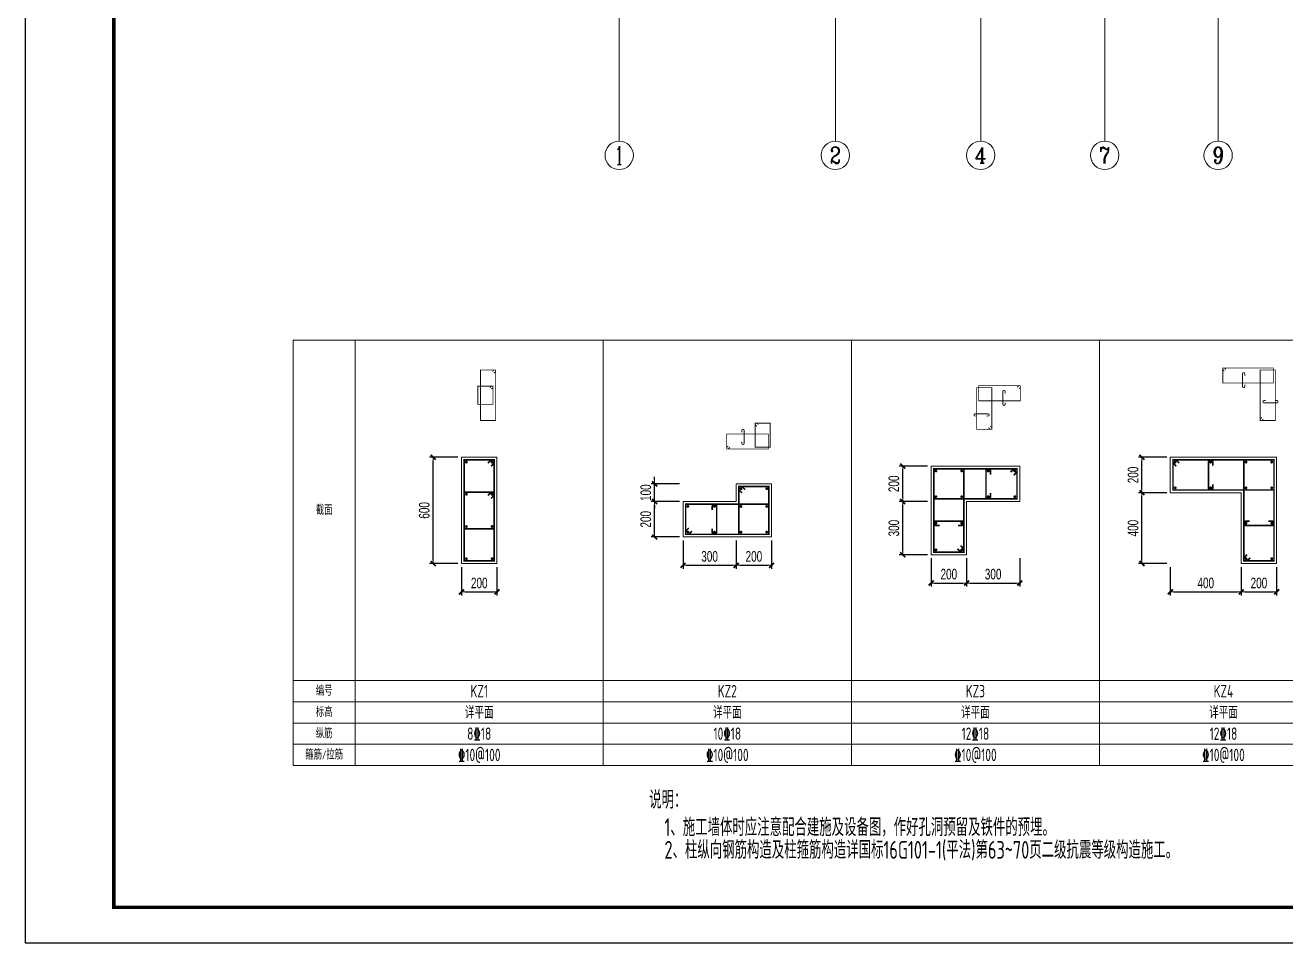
# Model space of a CAD drawing. Extents: x 5874492 to 7194610, y -939842 to -279257.
# Drawn here: x 6278150 to 6313719, y -860722 to -834832 of the extents above; entities that cross this region are included whole.
import ezdxf
from ezdxf.enums import TextEntityAlignment as Align

# ---------------------------------------------------------------- set-up
doc = ezdxf.new("R2010")
doc.units = 0
doc.header["$LTSCALE"] = 1000
for name, color, linetype, lineweight in [('A-标注-轴号', 3, 'Continuous', 15), ('A-标注-轴号文字', 7, 'Continuous', 15), ('S-墙柱-REIN', 1, 'Continuous', 20), ('S-墙柱-大样细线', 7, 'Continuous', 20), ('S-墙柱-编号', 4, 'Continuous', 20), ('S-大样-DIM', 3, 'Continuous', 20), ('S-大样-REIN', 1, 'Continuous', 20), ('S-轴网-轴号', 3, 'Continuous', 20), ('S-通用-TAB', 7, 'Continuous', 20), ('S-通用-TEXT', 7, 'Continuous', 20)]:
    doc.layers.add(name, color=color, linetype=linetype, lineweight=lineweight)
doc.layers.add('Y-云图图框', color=7, linetype='Continuous')
doc.styles.add('_TCH_AXIS', font='COMPLEX.shx', dxfattribs={"bigfont": 'hztxt.shx'})
doc.styles.add('_YT_Name', font='', dxfattribs={"width": 0.8})
doc.styles.add('_YT_Sign_Text', font='ros.shx', dxfattribs={"width": 0.8, "bigfont": 'hztxt.shx'})
doc.styles.add('BW_Dim', font='Bweng.shx', dxfattribs={"width": 0.7, "bigfont": 'hztxt.shx'})
doc.styles.add('BW_Rein', font='tssdeng.shx', dxfattribs={"width": 0.7, "bigfont": 'hztxt.shx'})
doc.styles.add('COMPLEX', font='COMPLEX')
doc.styles.get("Standard").update_dxf_attribs({"font": 'gbenor.shx', "bigfont": 'gbcbig.shx'})
doc.styles.add('TSSD_Rein', font='tssdeng.shx', dxfattribs={"width": 0.7, "bigfont": 'hztxt.shx'})
doc.styles.get('_YT_Name').set_extended_font_data('SimHei')
doc.dimstyles.new('Cyz_20_100', dxfattribs={"dimtxt": 300, "dimasz": 100, "dimexe": 100, "dimexo": 100, "dimgap": 100, "dimtad": 1, "dimdec": 0, "dimlfac": 0.2, "dimzin": 0, "dimdsep": 46, "dimtxsty": 'BW_Dim', "dimblk": '_bwk', "dimcen": 0, "dimclrt": 7, "dimadec": 0, "dimazin": 0, "dimtfac": 1, "dimtdec": 0, "dimtix": 1, "dimtmove": 2, "dimatfit": 0, "dimfxl": 0, "dimtolj": 1, "dimtzin": 0, "dimarcsym": 0})

# ---------------------------------------------------------------- blocks, each defined once
blk = doc.blocks.new('_bwk')
blk.add_line((-1, 0), (0, 0))
at = {"const_width": 0.5}
blk.add_lwpolyline([(-0.7, -0.7), (0.7, 0.7)], dxfattribs=at)
blk = doc.blocks.new('*D984')
at = {"layer": 'Defpoints', "color": 0, "transparency": 16777216}
for p in [(6309661, -848022), (6310461, -848022), (6310461, -850022)]:
    blk.add_point(p, dxfattribs=at)
at = {"layer": 'S-大样-DIM', "color": 0, "lineweight": -2, "transparency": 16777216}
for p, q in [((6310361, -848022), (6309561, -848022)), ((6309661, -849922), (6309661, -848122)), ((6310361, -850022), (6309561, -850022))]:
    blk.add_line(p, q, dxfattribs=at)
at = {"layer": 'S-大样-DIM', "color": 0, "lineweight": -2, "transparency": 16777216, "xscale": 100, "yscale": 100, "zscale": 100}
for p, rotation in [((6309661, -848022), 90), ((6309661, -850022), 270)]:
    blk.add_blockref('_bwk', p, dxfattribs=dict(at, rotation=rotation))
at = {"layer": 'S-大样-DIM', "color": 7, "transparency": 16777216, "insert": (6309411, -849022), "char_height": 300, "attachment_point": 5, "rotation": 90, "style": 'BW_Dim'}
blk.add_mtext('\\A1;400', dxfattribs=at)
blk = doc.blocks.new('*D985')
at = {"layer": 'Defpoints', "color": 0, "transparency": 16777216}
for p in [(6309661, -847022), (6310461, -847022), (6310461, -848022)]:
    blk.add_point(p, dxfattribs=at)
at = {"layer": 'S-大样-DIM', "color": 0, "lineweight": -2, "transparency": 16777216}
for p, q in [((6310361, -847022), (6309561, -847022)), ((6309661, -847922), (6309661, -847122)), ((6310361, -848022), (6309561, -848022))]:
    blk.add_line(p, q, dxfattribs=at)
at = {"layer": 'S-大样-DIM', "color": 0, "lineweight": -2, "transparency": 16777216, "xscale": 100, "yscale": 100, "zscale": 100}
for p, rotation in [((6309661, -847022), 90), ((6309661, -848022), 270)]:
    blk.add_blockref('_bwk', p, dxfattribs=dict(at, rotation=rotation))
at = {"layer": 'S-大样-DIM', "color": 7, "transparency": 16777216, "insert": (6309411, -847522), "char_height": 300, "attachment_point": 5, "rotation": 90, "style": 'BW_Dim'}
blk.add_mtext('\\A1;200', dxfattribs=at)
blk = doc.blocks.new('*D986')
at = {"layer": 'Defpoints', "color": 0, "transparency": 16777216}
for p in [(6310461, -850022), (6312461, -850022), (6312461, -850822)]:
    blk.add_point(p, dxfattribs=at)
at = {"layer": 'S-大样-DIM', "color": 0, "lineweight": -2, "transparency": 16777216}
for p, q in [((6310461, -850122), (6310461, -850922)), ((6312461, -850122), (6312461, -850922)), ((6310561, -850822), (6312361, -850822))]:
    blk.add_line(p, q, dxfattribs=at)
at = {"layer": 'S-大样-DIM', "color": 0, "lineweight": -2, "transparency": 16777216, "xscale": 100, "yscale": 100, "zscale": 100, "rotation": 180}
blk.add_blockref('_bwk', (6310461, -850822), dxfattribs=at)
at = {"layer": 'S-大样-DIM', "color": 0, "lineweight": -2, "transparency": 16777216, "xscale": 100, "yscale": 100, "zscale": 100}
blk.add_blockref('_bwk', (6312461, -850822), dxfattribs=at)
at = {"layer": 'S-大样-DIM', "color": 7, "transparency": 16777216, "insert": (6311461, -850572), "char_height": 300, "attachment_point": 5, "style": 'BW_Dim'}
blk.add_mtext('\\A1;400', dxfattribs=at)
blk = doc.blocks.new('*D987')
at = {"layer": 'Defpoints', "color": 0, "transparency": 16777216}
for p in [(6312461, -850022), (6313461, -850022), (6313461, -850822)]:
    blk.add_point(p, dxfattribs=at)
at = {"layer": 'S-大样-DIM', "color": 0, "lineweight": -2, "transparency": 16777216}
for p, q in [((6312461, -850122), (6312461, -850922)), ((6313461, -850122), (6313461, -850922)), ((6312561, -850822), (6313361, -850822))]:
    blk.add_line(p, q, dxfattribs=at)
at = {"layer": 'S-大样-DIM', "color": 0, "lineweight": -2, "transparency": 16777216, "xscale": 100, "yscale": 100, "zscale": 100, "rotation": 180}
blk.add_blockref('_bwk', (6312461, -850822), dxfattribs=at)
at = {"layer": 'S-大样-DIM', "color": 0, "lineweight": -2, "transparency": 16777216, "xscale": 100, "yscale": 100, "zscale": 100}
blk.add_blockref('_bwk', (6313461, -850822), dxfattribs=at)
at = {"layer": 'S-大样-DIM', "color": 7, "transparency": 16777216, "insert": (6312961, -850572), "char_height": 300, "attachment_point": 5, "style": 'BW_Dim'}
blk.add_mtext('\\A1;200', dxfattribs=at)
blk = doc.blocks.new('*D988')
at = {"layer": 'Defpoints', "color": 0, "transparency": 16777216}
for p in [(6302911, -848272), (6303711, -848272), (6303711, -849772)]:
    blk.add_point(p, dxfattribs=at)
at = {"layer": 'S-大样-DIM', "color": 0, "lineweight": -2, "transparency": 16777216}
for p, q in [((6303611, -848272), (6302811, -848272)), ((6302911, -849672), (6302911, -848372)), ((6303611, -849772), (6302811, -849772))]:
    blk.add_line(p, q, dxfattribs=at)
at = {"layer": 'S-大样-DIM', "color": 0, "lineweight": -2, "transparency": 16777216, "xscale": 100, "yscale": 100, "zscale": 100}
for p, rotation in [((6302911, -848272), 90), ((6302911, -849772), 270)]:
    blk.add_blockref('_bwk', p, dxfattribs=dict(at, rotation=rotation))
at = {"layer": 'S-大样-DIM', "color": 7, "transparency": 16777216, "insert": (6302661, -849022), "char_height": 300, "attachment_point": 5, "rotation": 90, "style": 'BW_Dim'}
blk.add_mtext('\\A1;300', dxfattribs=at)
blk = doc.blocks.new('*D989')
at = {"layer": 'Defpoints', "color": 0, "transparency": 16777216}
for p in [(6302911, -847272), (6303711, -847272), (6303711, -848272)]:
    blk.add_point(p, dxfattribs=at)
at = {"layer": 'S-大样-DIM', "color": 0, "lineweight": -2, "transparency": 16777216}
for p, q in [((6303611, -847272), (6302811, -847272)), ((6302911, -848172), (6302911, -847372)), ((6303611, -848272), (6302811, -848272))]:
    blk.add_line(p, q, dxfattribs=at)
at = {"layer": 'S-大样-DIM', "color": 0, "lineweight": -2, "transparency": 16777216, "xscale": 100, "yscale": 100, "zscale": 100}
for p, rotation in [((6302911, -847272), 90), ((6302911, -848272), 270)]:
    blk.add_blockref('_bwk', p, dxfattribs=dict(at, rotation=rotation))
at = {"layer": 'S-大样-DIM', "color": 7, "transparency": 16777216, "insert": (6302661, -847772), "char_height": 300, "attachment_point": 5, "rotation": 90, "style": 'BW_Dim'}
blk.add_mtext('\\A1;200', dxfattribs=at)
blk = doc.blocks.new('*D990')
at = {"layer": 'Defpoints', "color": 0, "transparency": 16777216}
for p in [(6303711, -849772), (6304711, -849772), (6304711, -850572)]:
    blk.add_point(p, dxfattribs=at)
at = {"layer": 'S-大样-DIM', "color": 0, "lineweight": -2, "transparency": 16777216}
for p, q in [((6303711, -849872), (6303711, -850672)), ((6304711, -849872), (6304711, -850672)), ((6303811, -850572), (6304611, -850572))]:
    blk.add_line(p, q, dxfattribs=at)
at = {"layer": 'S-大样-DIM', "color": 0, "lineweight": -2, "transparency": 16777216, "xscale": 100, "yscale": 100, "zscale": 100, "rotation": 180}
blk.add_blockref('_bwk', (6303711, -850572), dxfattribs=at)
at = {"layer": 'S-大样-DIM', "color": 0, "lineweight": -2, "transparency": 16777216, "xscale": 100, "yscale": 100, "zscale": 100}
blk.add_blockref('_bwk', (6304711, -850572), dxfattribs=at)
at = {"layer": 'S-大样-DIM', "color": 7, "transparency": 16777216, "insert": (6304211, -850322), "char_height": 300, "attachment_point": 5, "style": 'BW_Dim'}
blk.add_mtext('\\A1;200', dxfattribs=at)
blk = doc.blocks.new('*D991')
at = {"layer": 'Defpoints', "color": 0, "transparency": 16777216}
for p in [(6304711, -849772), (6306211, -849772), (6306211, -850572)]:
    blk.add_point(p, dxfattribs=at)
at = {"layer": 'S-大样-DIM', "color": 0, "lineweight": -2, "transparency": 16777216}
for p, q in [((6304711, -849872), (6304711, -850672)), ((6306211, -849872), (6306211, -850672)), ((6304811, -850572), (6306111, -850572))]:
    blk.add_line(p, q, dxfattribs=at)
at = {"layer": 'S-大样-DIM', "color": 0, "lineweight": -2, "transparency": 16777216, "xscale": 100, "yscale": 100, "zscale": 100, "rotation": 180}
blk.add_blockref('_bwk', (6304711, -850572), dxfattribs=at)
at = {"layer": 'S-大样-DIM', "color": 0, "lineweight": -2, "transparency": 16777216, "xscale": 100, "yscale": 100, "zscale": 100}
blk.add_blockref('_bwk', (6306211, -850572), dxfattribs=at)
at = {"layer": 'S-大样-DIM', "color": 7, "transparency": 16777216, "insert": (6305461, -850322), "char_height": 300, "attachment_point": 5, "style": 'BW_Dim'}
blk.add_mtext('\\A1;300', dxfattribs=at)
blk = doc.blocks.new('*D992')
at = {"layer": 'Defpoints', "color": 0, "transparency": 16777216}
for p in [(6295911, -848272), (6296711, -848272), (6296711, -849272)]:
    blk.add_point(p, dxfattribs=at)
at = {"layer": 'S-大样-DIM', "color": 0, "lineweight": -2, "transparency": 16777216}
for p, q in [((6296611, -848272), (6295811, -848272)), ((6295911, -849172), (6295911, -848372)), ((6296611, -849272), (6295811, -849272))]:
    blk.add_line(p, q, dxfattribs=at)
at = {"layer": 'S-大样-DIM', "color": 0, "lineweight": -2, "transparency": 16777216, "xscale": 100, "yscale": 100, "zscale": 100}
for p, rotation in [((6295911, -848272), 90), ((6295911, -849272), 270)]:
    blk.add_blockref('_bwk', p, dxfattribs=dict(at, rotation=rotation))
at = {"layer": 'S-大样-DIM', "color": 7, "transparency": 16777216, "insert": (6295661, -848772), "char_height": 300, "attachment_point": 5, "rotation": 90, "style": 'BW_Dim'}
blk.add_mtext('\\A1;200', dxfattribs=at)
blk = doc.blocks.new('*D993')
at = {"layer": 'Defpoints', "color": 0, "transparency": 16777216}
for p in [(6295911, -847772), (6296711, -847772), (6296711, -848272)]:
    blk.add_point(p, dxfattribs=at)
at = {"layer": 'S-大样-DIM', "color": 0, "lineweight": -2, "transparency": 16777216}
for p, q in [((6295911, -847672), (6295911, -847572)), ((6296611, -847772), (6295811, -847772)), ((6295911, -848272), (6295911, -847772)), ((6296611, -848272), (6295811, -848272)), ((6295911, -848372), (6295911, -848472))]:
    blk.add_line(p, q, dxfattribs=at)
at = {"layer": 'S-大样-DIM', "color": 0, "lineweight": -2, "transparency": 16777216, "xscale": 100, "yscale": 100, "zscale": 100}
for p, rotation in [((6295911, -847772), 270), ((6295911, -848272), 90)]:
    blk.add_blockref('_bwk', p, dxfattribs=dict(at, rotation=rotation))
at = {"layer": 'S-大样-DIM', "color": 7, "transparency": 16777216, "insert": (6295661, -848022), "char_height": 300, "attachment_point": 5, "rotation": 90, "style": 'BW_Dim'}
blk.add_mtext('\\A1;100', dxfattribs=at)
blk = doc.blocks.new('*D994')
at = {"layer": 'Defpoints', "color": 0, "transparency": 16777216}
for p in [(6296711, -849272), (6298211, -849272), (6298211, -850072)]:
    blk.add_point(p, dxfattribs=at)
at = {"layer": 'S-大样-DIM', "color": 0, "lineweight": -2, "transparency": 16777216}
for p, q in [((6296711, -849372), (6296711, -850172)), ((6298211, -849372), (6298211, -850172)), ((6296811, -850072), (6298111, -850072))]:
    blk.add_line(p, q, dxfattribs=at)
at = {"layer": 'S-大样-DIM', "color": 0, "lineweight": -2, "transparency": 16777216, "xscale": 100, "yscale": 100, "zscale": 100, "rotation": 180}
blk.add_blockref('_bwk', (6296711, -850072), dxfattribs=at)
at = {"layer": 'S-大样-DIM', "color": 0, "lineweight": -2, "transparency": 16777216, "xscale": 100, "yscale": 100, "zscale": 100}
blk.add_blockref('_bwk', (6298211, -850072), dxfattribs=at)
at = {"layer": 'S-大样-DIM', "color": 7, "transparency": 16777216, "insert": (6297461, -849822), "char_height": 300, "attachment_point": 5, "style": 'BW_Dim'}
blk.add_mtext('\\A1;300', dxfattribs=at)
blk = doc.blocks.new('*D995')
at = {"layer": 'Defpoints', "color": 0, "transparency": 16777216}
for p in [(6298211, -849272), (6299211, -849272), (6299211, -850072)]:
    blk.add_point(p, dxfattribs=at)
at = {"layer": 'S-大样-DIM', "color": 0, "lineweight": -2, "transparency": 16777216}
for p, q in [((6298211, -849372), (6298211, -850172)), ((6299211, -849372), (6299211, -850172)), ((6298311, -850072), (6299111, -850072))]:
    blk.add_line(p, q, dxfattribs=at)
at = {"layer": 'S-大样-DIM', "color": 0, "lineweight": -2, "transparency": 16777216, "xscale": 100, "yscale": 100, "zscale": 100, "rotation": 180}
blk.add_blockref('_bwk', (6298211, -850072), dxfattribs=at)
at = {"layer": 'S-大样-DIM', "color": 0, "lineweight": -2, "transparency": 16777216, "xscale": 100, "yscale": 100, "zscale": 100}
blk.add_blockref('_bwk', (6299211, -850072), dxfattribs=at)
at = {"layer": 'S-大样-DIM', "color": 7, "transparency": 16777216, "insert": (6298711, -849822), "char_height": 300, "attachment_point": 5, "style": 'BW_Dim'}
blk.add_mtext('\\A1;200', dxfattribs=at)
blk = doc.blocks.new('*D996')
at = {"layer": 'Defpoints', "color": 0, "transparency": 16777216}
for p in [(6289661, -847022), (6290461, -847022), (6290461, -850022)]:
    blk.add_point(p, dxfattribs=at)
at = {"layer": 'S-大样-DIM', "color": 0, "lineweight": -2, "transparency": 16777216}
for p, q in [((6290361, -847022), (6289561, -847022)), ((6289661, -849922), (6289661, -847122)), ((6290361, -850022), (6289561, -850022))]:
    blk.add_line(p, q, dxfattribs=at)
at = {"layer": 'S-大样-DIM', "color": 0, "lineweight": -2, "transparency": 16777216, "xscale": 100, "yscale": 100, "zscale": 100}
for p, rotation in [((6289661, -847022), 90), ((6289661, -850022), 270)]:
    blk.add_blockref('_bwk', p, dxfattribs=dict(at, rotation=rotation))
at = {"layer": 'S-大样-DIM', "color": 7, "transparency": 16777216, "insert": (6289411, -848522), "char_height": 300, "attachment_point": 5, "rotation": 90, "style": 'BW_Dim'}
blk.add_mtext('\\A1;600', dxfattribs=at)
blk = doc.blocks.new('*D997')
at = {"layer": 'Defpoints', "color": 0, "transparency": 16777216}
for p in [(6290461, -850022), (6291461, -850022), (6291461, -850822)]:
    blk.add_point(p, dxfattribs=at)
at = {"layer": 'S-大样-DIM', "color": 0, "lineweight": -2, "transparency": 16777216}
for p, q in [((6290461, -850122), (6290461, -850922)), ((6291461, -850122), (6291461, -850922)), ((6290561, -850822), (6291361, -850822))]:
    blk.add_line(p, q, dxfattribs=at)
at = {"layer": 'S-大样-DIM', "color": 0, "lineweight": -2, "transparency": 16777216, "xscale": 100, "yscale": 100, "zscale": 100, "rotation": 180}
blk.add_blockref('_bwk', (6290461, -850822), dxfattribs=at)
at = {"layer": 'S-大样-DIM', "color": 0, "lineweight": -2, "transparency": 16777216, "xscale": 100, "yscale": 100, "zscale": 100}
blk.add_blockref('_bwk', (6291461, -850822), dxfattribs=at)
at = {"layer": 'S-大样-DIM', "color": 7, "transparency": 16777216, "insert": (6290961, -850572), "char_height": 300, "attachment_point": 5, "style": 'BW_Dim'}
blk.add_mtext('\\A1;200', dxfattribs=at)
blk = doc.blocks.new('ECMCTK_A1_横_单行图名--0')
at = {"color": 4}
blk.add_lwpolyline([(0, 0), (841, 0), (841, 594), (0, 594)], close=True, dxfattribs=at)
at = {"const_width": 1}
blk.add_lwpolyline([(25, 10), (831, 10), (831, 584), (25, 584)], close=True, dxfattribs=at)
at = {"color": 80, "flags": 3}
for tag, height, p in [('YTHQINS', 3, (34.31, 585.5)), ('ECMCKEY', 3, (292.07, 288.23)), ('YTTQINS', 5.62, (848.03, 12.81)), ('YTFRAME', 3, (652.76, 5.84)), ('YTBARCODE_T1', 3, (749.78, 5.95))]:
    blk.add_attdef(tag, text='', height=height, dxfattribs=at).set_placement(p, align=Align.MIDDLE_CENTER)
for tag, height, style, width, p in [('证书编号', 4, '_YT_Sign_Text', 0.8, (708.87, 43.81)), ('审查批准号', 4, '_YT_Sign_Text', 0.8, (761.06, 43.81)), ('工程号', 4, '_YT_Sign_Text', 0.5, (804.08, 44.12)), ('设计单位', 6, '_YT_Name', 0.8, (623.75, 38.6)), ('建设单位', 4, '_YT_Sign_Text', 0.8, (734.96, 36.11)), ('阶段', 4, '_YT_Sign_Text', 0.8, (804.08, 35.81)), ('项目号', 4, '_YT_Sign_Text', 0.5, (822.08, 33.72)), ('项目名称', 4, '_YT_Sign_Text', 0.8, (734.96, 28.11)), ('专业', 4, '_YT_Sign_Text', 0.8, (804.08, 27.31)), ('图纸编号', 4, '_YT_Sign_Text', 0.5, (803.93, 19.36)), ('图纸名称', 4.5, '_YT_Name', 0.8, (735.39, 15.06)), ('出图比例', 4.2, '_YT_Sign_Text', 0.8, (681.82, 11.78)), ('日期', 4, '_YT_Sign_Text', 0.5, (803.88, 12.13)), ('版本号', 4, '_YT_Sign_Text', 0.8, (822.08, 13))]:
    blk.add_attdef(tag, text='', height=height, dxfattribs=dict(style=style, width=width)).set_placement(p, align=Align.CENTER)
at = {"style": '_YT_Sign_Text', "width": 0.8, "flags": 3}
for tag, p, height in [('[审定人]', (590.95, 27.81), 4.1), ('{审定人}', (605.87, 26.45), 6.24), ('[校对人]', (642.23, 27.82), 4.1), ('{校对人}', (658.35, 26.53), 6.24), ('{审核人}', (606.98, 18.44), 6.24), ('{设计人}', (658.48, 18.54), 6.24), ('[审核人]', (591.01, 19.76), 4.1), ('[设计人]', (642.47, 20.21), 4.1), ('[项目负责人]', (590.78, 12.01), 4.1), ('{项目负责人}', (608.28, 10.72), 6.24), ('[专业负责人]', (642.74, 11.77), 4.1), ('{专业负责人}', (658.58, 10.36), 6.24)]:
    blk.add_attdef(tag, p, '', height=height, dxfattribs=at)
at = {"color": 80, "flags": 3}
for tag, p in [('YTQRCODE', (551.04, 11.91)), ('YTBZSIT', (25, 10)), ('EXT_TK_LEFT', (25, 10))]:
    blk.add_attdef(tag, p, '', height=3, dxfattribs=at)
blk = doc.blocks.new('_AXISO')
blk.add_circle((0, 0), 0.5)
at = {"layer": 'S-轴网-轴号', "style": 'COMPLEX', "width": 1.041667}
blk.add_attdef('A', text='', height=0.56, dxfattribs=at).set_placement((-0.25, -0.28), (0.25, -0.28), align=Align.FIT)
blk = doc.blocks.new('ZHOUWANG3')
at = {"layer": 'A-标注-轴号'}
for p, q in [((88652, 226834), (88652, 222834)), ((94752, 226834), (94752, 222834)), ((98852, 226834), (98852, 222834)), ((102352, 226834), (102352, 222834)), ((105552, 226834), (105552, 222834))]:
    blk.add_line(p, q, dxfattribs=at)
ref = blk.add_blockref('_AXISO', (88652, 222434), dxfattribs=dict(at, xscale=800, yscale=800, zscale=800))
ref.add_attrib('A', '1', dxfattribs={"layer": 'A-标注-轴号文字', "ltscale": 0.2, "height": 515, "style": '_TCH_AXIS'}).set_placement((88542, 222176), (88762, 222176), align=Align.FIT)
ref = blk.add_blockref('_AXISO', (94752, 222434), dxfattribs=dict(at, xscale=800, yscale=800, zscale=800))
ref.add_attrib('A', '2', dxfattribs={"layer": 'A-标注-轴号文字', "ltscale": 0.2, "height": 466, "style": '_TCH_AXIS'}).set_placement((94597, 222201), (94907, 222201), align=Align.FIT)
ref = blk.add_blockref('_AXISO', (98852, 222434), dxfattribs=dict(at, xscale=800, yscale=800, zscale=800))
ref.add_attrib('A', '4', dxfattribs={"layer": 'A-标注-轴号文字', "ltscale": 0.2, "height": 445, "style": '_TCH_AXIS'}).set_placement((98682, 222211), (99022, 222211), align=Align.FIT)
ref = blk.add_blockref('_AXISO', (102352, 222434), dxfattribs=dict(at, xscale=800, yscale=800, zscale=800))
ref.add_attrib('A', '7', dxfattribs={"layer": 'A-标注-轴号文字', "ltscale": 0.2, "height": 466, "style": '_TCH_AXIS'}).set_placement((102197, 222201), (102507, 222201), align=Align.FIT)
ref = blk.add_blockref('_AXISO', (105552, 222434), dxfattribs=dict(at, xscale=800, yscale=800, zscale=800))
ref.add_attrib('A', '9', dxfattribs={"layer": 'A-标注-轴号文字', "ltscale": 0.2, "height": 466, "style": '_TCH_AXIS'}).set_placement((105397, 222201), (105707, 222201), align=Align.FIT)

msp = doc.modelspace()

# ---------------------------------------------------------------- linework, layer by layer
at = {"layer": 'S-墙柱-REIN', "const_width": 40}
for points in [[(6290578.1, -847160, 1), (6290618.1, -847160, 1)], [(6291303.1, -847160, 1), (6291343.1, -847160, 1)], [(6310578.1, -847160, 1), (6310618.1, -847160, 1)], [(6311578.1, -847160, 1), (6311618.1, -847160, 1)], [(6312578.1, -847160, 1), (6312618.1, -847160, 1)], [(6313303.1, -847160, 1), (6313343.1, -847160, 1)], [(6303828.1, -847410, 1), (6303868.1, -847410, 1)], [(6304553.1, -847410, 1), (6304593.1, -847410, 1)], [(6305303.1, -847410, 1), (6305343.1, -847410, 1)], [(6306053.1, -847410, 1), (6306093.1, -847410, 1)], [(6298328.1, -847910, 1), (6298368.1, -847910, 1)], [(6299053.1, -847910, 1), (6299093.1, -847910, 1)], [(6310578.1, -847885, 1), (6310618.1, -847885, 1)], [(6311578.1, -847885, 1), (6311618.1, -847885, 1)], [(6312578.1, -847885, 1), (6312618.1, -847885, 1)], [(6313303.1, -847885, 1), (6313343.1, -847885, 1)], [(6290578.1, -848068.3, 1), (6290618.1, -848068.3, 1)], [(6291303.1, -848068.3, 1), (6291343.1, -848068.3, 1)], [(6303828.1, -848135, 1), (6303868.1, -848135, 1)], [(6304553.1, -848135, 1), (6304593.1, -848135, 1)], [(6305303.1, -848135, 1), (6305343.1, -848135, 1)], [(6306053.1, -848135, 1), (6306093.1, -848135, 1)], [(6296828.1, -848410, 1), (6296868.1, -848410, 1)], [(6297578.1, -848410, 1), (6297618.1, -848410, 1)], [(6298328.1, -848410, 1), (6298368.1, -848410, 1)], [(6299053.1, -848410, 1), (6299093.1, -848410, 1)], [(6290578.1, -848976.6, 1), (6290618.1, -848976.6, 1)], [(6291303.1, -848976.6, 1), (6291343.1, -848976.6, 1)], [(6303828.1, -848885, 1), (6303868.1, -848885, 1)], [(6304553.1, -848885, 1), (6304593.1, -848885, 1)], [(6312578.1, -848885, 1), (6312618.1, -848885, 1)], [(6313303.1, -848885, 1), (6313343.1, -848885, 1)], [(6296828.1, -849135, 1), (6296868.1, -849135, 1)], [(6297578.1, -849135, 1), (6297618.1, -849135, 1)], [(6298328.1, -849135, 1), (6298368.1, -849135, 1)], [(6299053.1, -849135, 1), (6299093.1, -849135, 1)], [(6303828.1, -849635, 1), (6303868.1, -849635, 1)], [(6304553.1, -849635, 1), (6304593.1, -849635, 1)], [(6290578.1, -849885, 1), (6290618.1, -849885, 1)], [(6291303.1, -849885, 1), (6291343.1, -849885, 1)], [(6312578.1, -849885, 1), (6312618.1, -849885, 1)], [(6313303.1, -849885, 1), (6313343.1, -849885, 1)]]:
    msp.add_lwpolyline(points, format="xyb", close=True, dxfattribs=at)
at = {"layer": 'S-墙柱-大样细线'}
for points in [[(6291460.6, -847022.5), (6290460.6, -847022.5), (6290460.6, -850022.5), (6291460.6, -850022.5)], [(6313460.6, -847022.5), (6310460.6, -847022.5), (6310460.6, -848022.5), (6312460.6, -848022.5), (6312460.6, -850022.5), (6313460.6, -850022.5)], [(6303710.6, -847272.5), (6306210.6, -847272.5), (6306210.6, -848272.5), (6304710.6, -848272.5), (6304710.6, -849772.5), (6303710.6, -849772.5)], [(6299210.6, -849272.5), (6296710.6, -849272.5), (6296710.6, -848272.5), (6298210.6, -848272.5), (6298210.6, -847772.5), (6299210.6, -847772.5)]]:
    msp.add_lwpolyline(points, close=True, dxfattribs=at)
at = {"layer": 'S-大样-REIN', "color": 1}
for points, const_width in [([(6291333, -844605.9), (6291378.9, -844560), (6291423.1, -844560), (6291423.1, -845985), (6290998.1, -845985), (6290998.1, -844560), (6291423.1, -844560), (6291423.1, -844604.2), (6291377.1, -844650.1)], 25), ([(6311987.8, -844593.9), (6311941.9, -844547.9), (6311941.9, -844503.7), (6313366.9, -844503.7), (6313366.9, -844928.7), (6311941.9, -844928.7), (6311941.9, -844503.7), (6311986.1, -844503.7), (6312032, -844549.7)], 25), ([(6313088.3, -845939), (6313042.3, -845985), (6312998.1, -845985), (6312998.1, -844560), (6313423.1, -844560), (6313423.1, -845985), (6312998.1, -845985), (6312998.1, -845940.8), (6313044.1, -845894.8)], 25), ([(6305333, -846189), (6305378.9, -846235), (6305423.1, -846235), (6305423.1, -845060), (6304998.1, -845060), (6304998.1, -846235), (6305423.1, -846235), (6305423.1, -846190.8), (6305377.1, -846144.8)], 25), ([(6306183.4, -845093.9), (6306229.4, -845047.9), (6306229.4, -845003.7), (6305054.4, -845003.7), (6305054.4, -845428.7), (6306229.4, -845428.7), (6306229.4, -845003.7), (6306185.2, -845003.7), (6306139.2, -845049.7)], 25), ([(6298838.3, -846105.9), (6298792.3, -846060), (6298748.1, -846060), (6298748.1, -846735), (6299173.1, -846735), (6299173.1, -846060), (6298748.1, -846060), (6298748.1, -846104.2), (6298794.1, -846150.1)], 25), ([(6297987.8, -846701.1), (6297941.9, -846747), (6297941.9, -846791.2), (6299116.9, -846791.2), (6299116.9, -846366.2), (6297941.9, -846366.2), (6297941.9, -846791.2), (6297986.1, -846791.2), (6298032, -846745.2)], 25), ([(6291205.3, -847189.4), (6291297.2, -847097.5), (6291385.6, -847097.5), (6291385.6, -849947.5), (6290535.6, -849947.5), (6290535.6, -847097.5), (6291385.6, -847097.5), (6291385.6, -847185.8), (6291293.7, -847277.8)], 45), ([(6310627.5, -847277.8), (6310535.6, -847185.8), (6310535.6, -847097.5), (6313385.6, -847097.5), (6313385.6, -847947.5), (6310535.6, -847947.5), (6310535.6, -847097.5), (6310624, -847097.5), (6310715.9, -847189.4)], 45), ([(6312715.9, -849855.5), (6312624, -849947.5), (6312535.6, -849947.5), (6312535.6, -847097.5), (6313385.6, -847097.5), (6313385.6, -849947.5), (6312535.6, -849947.5), (6312535.6, -849859.1), (6312627.5, -849767.1)], 45), ([(6306043.7, -847527.8), (6306135.6, -847435.8), (6306135.6, -847347.5), (6303785.6, -847347.5), (6303785.6, -848197.5), (6306135.6, -848197.5), (6306135.6, -847347.5), (6306047.2, -847347.5), (6305955.3, -847439.4)], 45), ([(6304455.3, -849605.5), (6304547.2, -849697.5), (6304635.6, -849697.5), (6304635.6, -847347.5), (6303785.6, -847347.5), (6303785.6, -849697.5), (6304635.6, -849697.5), (6304635.6, -849609.1), (6304543.7, -849517.1)], 45), ([(6298465.9, -847939.4), (6298374, -847847.5), (6298285.6, -847847.5), (6298285.6, -849197.5), (6299135.6, -849197.5), (6299135.6, -847847.5), (6298285.6, -847847.5), (6298285.6, -847935.8), (6298377.5, -848027.8)], 45), ([(6296877.5, -849017.1), (6296785.6, -849109.1), (6296785.6, -849197.5), (6299135.6, -849197.5), (6299135.6, -848347.5), (6296785.6, -848347.5), (6296785.6, -849197.5), (6296874, -849197.5), (6296965.9, -849105.5)], 45)]:
    msp.add_lwpolyline(points, dxfattribs=dict(at, const_width=const_width))
at = {"layer": 'S-大样-REIN'}
for points, const_width in [([(6312560.6, -844978.7), (6312560.6, -845028.7, -1), (6312498.1, -845028.7), (6312498.1, -844666.2, -1), (6312560.6, -844666.2), (6312560.6, -844716.2)], 25), ([(6305798.1, -845478.7), (6305798.1, -845528.7, -1), (6305735.6, -845528.7), (6305735.6, -845166.2, -1), (6305798.1, -845166.2), (6305798.1, -845216.2)], 25), ([(6313416.9, -845422.5), (6313466.9, -845422.5, -1), (6313466.9, -845485), (6313104.4, -845485, -1), (6313104.4, -845422.5), (6313154.4, -845422.5)], 25), ([(6305004.4, -845860), (6304954.4, -845860, -1), (6304954.4, -845797.5), (6305316.9, -845797.5, -1), (6305316.9, -845860), (6305266.9, -845860)], 25), ([(6298373.1, -846316.2), (6298373.1, -846266.2, -1), (6298435.6, -846266.2), (6298435.6, -846628.7, -1), (6298373.1, -846628.7), (6298373.1, -846578.7)], 25), ([(6311660.6, -847785), (6311660.6, -847885, -1), (6311535.6, -847885), (6311535.6, -847160, -1), (6311660.6, -847160), (6311660.6, -847260)], 45), ([(6305385.6, -848035), (6305385.6, -848135, -1), (6305260.6, -848135), (6305260.6, -847410, -1), (6305385.6, -847410), (6305385.6, -847510)], 45), ([(6297535.6, -848510), (6297535.6, -848410, -1), (6297660.6, -848410), (6297660.6, -849135, -1), (6297535.6, -849135), (6297535.6, -849035)], 45), ([(6303948.1, -848947.5), (6303848.1, -848947.5, -1), (6303848.1, -848822.5), (6304573.1, -848822.5, -1), (6304573.1, -848947.5), (6304473.1, -848947.5)], 45), ([(6313223.1, -848822.5), (6313323.1, -848822.5, -1), (6313323.1, -848947.5), (6312598.1, -848947.5, -1), (6312598.1, -848822.5), (6312698.1, -848822.5)], 45)]:
    msp.add_lwpolyline(points, format="xyb", dxfattribs=dict(at, const_width=const_width))
for points, const_width in [([(6291302.1, -845104.3), (6291348.1, -845058.3), (6291348.1, -845014.1), (6290923.1, -845014.1), (6290923.1, -845530.8), (6291348.1, -845530.8), (6291348.1, -845014.1), (6291303.9, -845014.1), (6291258, -845060.1)], 25), ([(6291293.7, -848186.1), (6291385.6, -848094.2), (6291385.6, -848005.8), (6290535.6, -848005.8), (6290535.6, -849039.1), (6291385.6, -849039.1), (6291385.6, -848005.8), (6291297.2, -848005.8), (6291205.3, -848097.7)], 45)]:
    msp.add_lwpolyline(points, dxfattribs=dict(at, const_width=const_width))
at = {"layer": 'S-通用-TAB'}
for points in [[(6285710.6, -855722.5), (6285710.6, -843722.5), (6287460.6, -843722.5), (6287460.6, -855722.5), (6285710.6, -855722.5), (6285710.6, -855122.5), (6287460.6, -855122.5), (6287460.6, -854522.5), (6285710.6, -854522.5), (6285710.6, -853922.5), (6287460.6, -853922.5), (6287460.6, -853322.5), (6285710.6, -853322.5), (6285710.6, -855722.5)], [(6287460.6, -855722.5), (6287460.6, -843722.5), (6294460.6, -843722.5), (6294460.6, -855722.5), (6287460.6, -855722.5), (6287460.6, -853322.5), (6294460.6, -853322.5), (6294460.6, -853922.5), (6287460.6, -853922.5), (6287460.6, -854522.5), (6294460.6, -854522.5), (6294460.6, -855122.5), (6287460.6, -855122.5), (6287460.6, -855722.5)], [(6294460.6, -855722.5), (6294460.6, -843722.5), (6301460.6, -843722.5), (6301460.6, -855722.5), (6294460.6, -855722.5), (6294460.6, -853322.5), (6301460.6, -853322.5), (6301460.6, -853922.5), (6294460.6, -853922.5), (6294460.6, -854522.5), (6301460.6, -854522.5), (6301460.6, -855122.5), (6294460.6, -855122.5), (6294460.6, -855722.5)], [(6301460.6, -855722.5), (6301460.6, -843722.5), (6308460.6, -843722.5), (6308460.6, -855722.5), (6301460.6, -855722.5), (6301460.6, -853322.5), (6308460.6, -853322.5), (6308460.6, -853922.5), (6301460.6, -853922.5), (6301460.6, -854522.5), (6308460.6, -854522.5), (6308460.6, -855122.5), (6301460.6, -855122.5), (6301460.6, -855722.5)], [(6308460.6, -855722.5), (6308460.6, -843722.5), (6315460.6, -843722.5), (6315460.6, -855722.5), (6308460.6, -855722.5), (6308460.6, -853322.5), (6315460.6, -853322.5), (6315460.6, -853922.5), (6308460.6, -853922.5), (6308460.6, -854522.5), (6315460.6, -854522.5), (6315460.6, -855122.5), (6308460.6, -855122.5), (6308460.6, -855722.5)]]:
    msp.add_lwpolyline(points, dxfattribs=at)

# ---------------------------------------------------------------- block references
msp.add_blockref('ZHOUWANG3', (6206258.5, -1060937.3))
at = {"layer": 'Y-云图图框', "xscale": 100, "yscale": 100, "zscale": 100}
msp.add_blockref('ECMCTK_A1_横_单行图名--0', (6278150.3, -860722.5), dxfattribs=at)

# ---------------------------------------------------------------- texts
at = {"layer": 'S-墙柱-编号', "style": 'TSSD_Rein', "width": 0.7}
for s, p in [('KZ1', (6290960.6, -853622.5)), ('KZ2', (6297960.6, -853622.5)), ('KZ3', (6304960.6, -853622.5)), ('KZ4', (6311960.6, -853622.5)), ('详平面', (6290960.6, -854222.5)), ('详平面', (6297960.6, -854222.5)), ('详平面', (6304960.6, -854222.5)), ('详平面', (6311960.6, -854222.5)), ('8\x8418', (6290960.6, -854822.5)), ('10\x8418', (6297960.6, -854822.5)), ('12\x8418', (6304960.6, -854822.5)), ('12\x8418', (6311960.6, -854822.5)), ('\x8410@100', (6290960.6, -855422.5)), ('\x8410@100', (6297960.6, -855422.5)), ('\x8410@100', (6304960.6, -855422.5)), ('\x8410@100', (6311960.6, -855422.5))]:
    msp.add_text(s, height=350, dxfattribs=at).set_placement(p, align=Align.MIDDLE_CENTER)
at = {"layer": 'S-通用-TAB', "style": 'BW_Rein', "width": 0.7}
for s, p in [('截面', (6286585.6, -848522.5)), ('编号', (6286585.6, -853622.5)), ('标高', (6286585.6, -854222.5)), ('纵筋', (6286585.6, -854822.5)), ('箍筋/拉筋', (6286585.6, -855422.5))]:
    msp.add_text(s, height=250, dxfattribs=at).set_placement(p, align=Align.MIDDLE_CENTER)
at = {"layer": 'S-通用-TEXT', "style": 'TSSD_Rein', "width": 0.7}
for s, p in [('说明：', (6295756.1, -856936)), ('1、施工墙体时应注意配合建施及设备图，作好孔洞预留及铁件的预埋。', (6296187.5, -857711.9)), ('2、柱纵向钢筋构造及柱箍筋构造详国标16G101-1(平法)第63~70页二级抗震等级构造施工。', (6296187.5, -858350.4))]:
    msp.add_text(s, height=500, dxfattribs=at).set_placement(p)

# ---------------------------------------------------------------- dimensions: what is measured, and where the dimension line sits
at = {"layer": 'S-大样-DIM'}
for base, p1, p2, picture, middle in [((6289660.6, -847022.5), (6290460.6, -850022.5), (6290460.6, -847022.5), '*D996', (6289410.6, -848522.5)), ((6302910.6, -847272.5), (6303710.6, -848272.5), (6303710.6, -847272.5), '*D989', (6302660.6, -847772.5)), ((6309660.6, -847022.5), (6310460.6, -848022.5), (6310460.6, -847022.5), '*D985', (6309410.6, -847522.5)), ((6295910.6, -847772.5), (6296710.6, -848272.5), (6296710.6, -847772.5), '*D993', (6295660.6, -848022.5)), ((6309660.6, -848022.5), (6310460.6, -850022.5), (6310460.6, -848022.5), '*D984', (6309410.6, -849022.5)), ((6295910.6, -848272.5), (6296710.6, -849272.5), (6296710.6, -848272.5), '*D992', (6295660.6, -848772.5)), ((6302910.6, -848272.5), (6303710.6, -849772.5), (6303710.6, -848272.5), '*D988', (6302660.6, -849022.5))]:
    dim = msp.add_linear_dim(base=base, p1=p1, p2=p2, angle=90, dimstyle='Cyz_20_100', dxfattribs=at)
    dim.commit()
    dim.dimension.update_dxf_attribs({"geometry": picture, "text_midpoint": middle})
for base, p1, p2, picture, middle in [((6298210.6, -850072.5), (6296710.6, -849272.5), (6298210.6, -849272.5), '*D994', (6297460.6, -849822.5)), ((6299210.6, -850072.5), (6298210.6, -849272.5), (6299210.6, -849272.5), '*D995', (6298710.6, -849822.5)), ((6291460.6, -850822.5), (6290460.6, -850022.5), (6291460.6, -850022.5), '*D997', (6290960.6, -850572.5)), ((6304710.6, -850572.5), (6303710.6, -849772.5), (6304710.6, -849772.5), '*D990', (6304210.6, -850322.5)), ((6306210.6, -850572.5), (6304710.6, -849772.5), (6306210.6, -849772.5), '*D991', (6305460.6, -850322.5)), ((6312460.6, -850822.5), (6310460.6, -850022.5), (6312460.6, -850022.5), '*D986', (6311460.6, -850572.5)), ((6313460.6, -850822.5), (6312460.6, -850022.5), (6313460.6, -850022.5), '*D987', (6312960.6, -850572.5))]:
    dim = msp.add_linear_dim(base=base, p1=p1, p2=p2, dimstyle='Cyz_20_100', dxfattribs=at)
    dim.commit()
    dim.dimension.update_dxf_attribs({"geometry": picture, "text_midpoint": middle})

doc.saveas('drawing.dxf')
